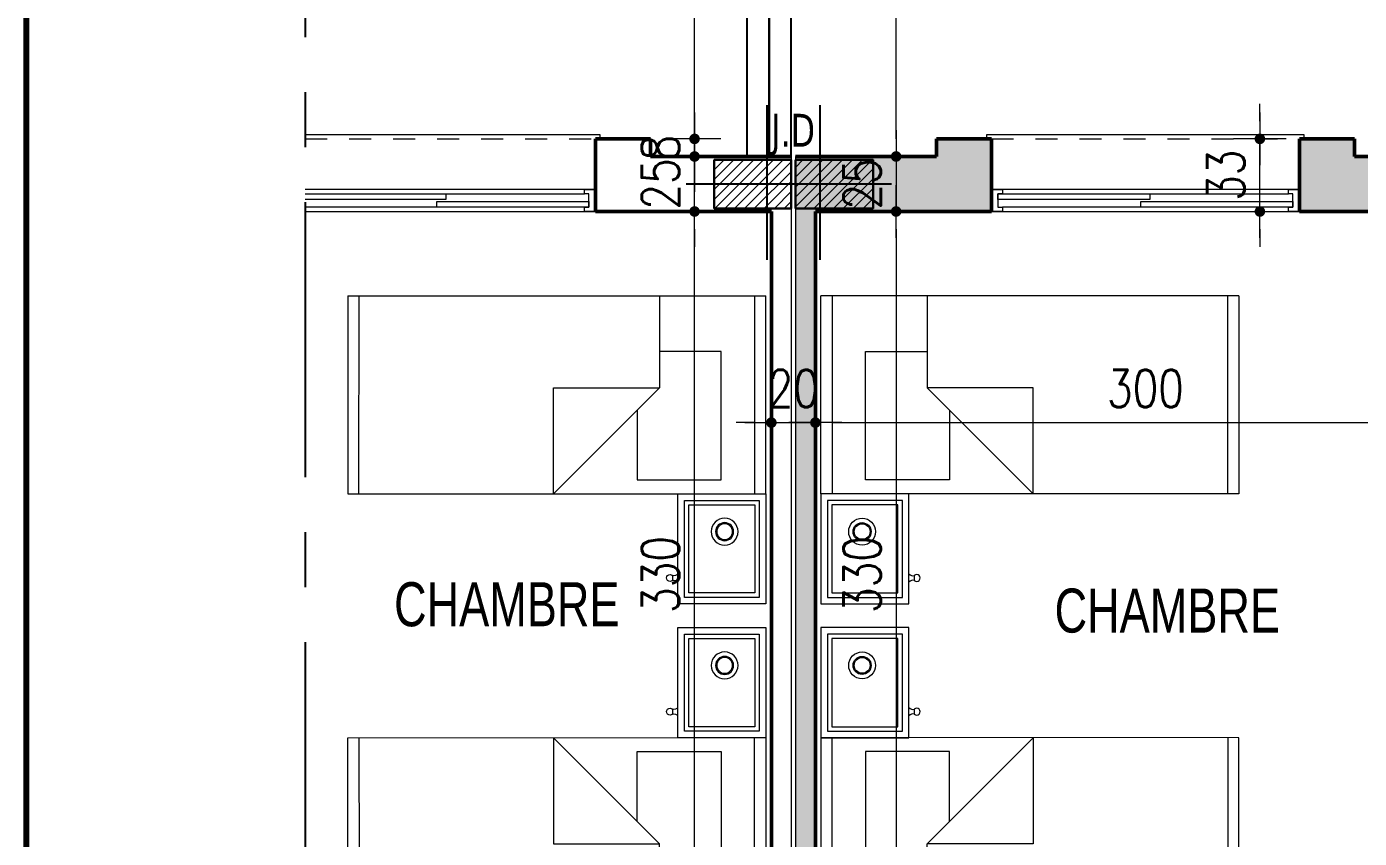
# Model space of a CAD drawing. Header units: millimetres. Extents: x 906 to 2589, y -1235 to -637.
# Drawn here: x 2543.18 to 2549.24, y -1213.81 to -1210.12 of the extents above; entities that cross this region are included whole.
import ezdxf

# ---------------------------------------------------------------- set-up
doc = ezdxf.new("R2010")
doc.units = ezdxf.units.MM
doc.linetypes.add('AXES', pattern=[2, 1.25, -0.25, 0.25, -0.25])
doc.linetypes.add('HIDDEN', pattern=[0.375, 0.25, -0.125])
doc.layers.get('DEFPOINTS').update_dxf_attribs({"color": 255, "lineweight": 13})
for name, color, linetype, lineweight in [('A-signe', 7, 'Continuous', 9), ('APPUITS', 7, 'Continuous', 18), ('AXE LIMITE', 1, 'AXES', 30), ('DIM.', 4, 'Continuous', 25), ('Extracteur cuisine 300m3', 7, 'Continuous', 20), ('interrompu', 7, 'HIDDEN', 15), ('MENUISERIE', 7, 'Continuous', 13), ('MEUBLE', 35, 'Continuous', 15), ('MUR 0.2', 7, 'Continuous', 20), ('MUR 0.25', 7, 'Continuous', 25), ('MUR 0.5', 7, 'Continuous', 50), ('mur 0.8', 7, 'Continuous', 80), ('POTEAUX ARCH', 7, 'Continuous', 30), ('POTEAUX HACHURE', 7, 'Continuous', 15), ('TEXTE', 7, 'Continuous', 20)]:
    doc.layers.add(name, color=color, linetype=linetype, lineweight=lineweight)
doc.layers.add('AXE', color=7, linetype='AXES')
doc.layers.add('TEINTE 6', color=181, linetype='Continuous')
doc.styles.add('atef', font='romans.shx', dxfattribs={"width": 0.8})
doc.styles.add('COTE', font='verdana.ttf', dxfattribs={"width": 0.7})
doc.styles.add('STYLE4', font='swisscl.ttf')
doc.dimstyles.new('COTEXT', dxfattribs={"dimscale": 0, "dimtxt": 0.17, "dimasz": 0.08, "dimexe": 0.015, "dimexo": 0.015, "dimgap": 0.07, "dimtad": 1, "dimdec": 0, "dimlfac": 100, "dimzin": 0, "dimdsep": 46, "dimtxsty": 'atef', "dimblk": 'SIG2', "dimcen": 0.15, "dimse1": 1, "dimse2": 1, "dimclrd": 256, "dimclre": 6, "dimclrt": 2, "dimadec": 0, "dimazin": 0, "dimtfac": 0.5, "dimtdec": 0, "dimtix": 1, "dimtmove": 2, "dimatfit": 1, "dimldrblk": 'SIG2', "dimfxl": 0.18, "dimtolj": 1, "dimtzin": 0, "dimlwd": 18, "dimarcsym": 0})
pattern_1 = [(45, (1524.19713, -320.848652), (-0.0224506403, 0.0224506403), [])]

# ---------------------------------------------------------------- blocks, each defined once
blk = doc.blocks.new('SIG2')
at = {"layer": 'A-signe'}
for p, q in [((0, 1.5), (0, 0.5)), ((-1.5, 0), (-0.5, 0)), ((-0.5, 0), (0.5, 0)), ((0, 0.5), (0, -0.5)), ((0.5, 0), (1.5, 0)), ((0, -0.5), (0, -1.5))]:
    blk.add_line(p, q, dxfattribs=at)
at = {"layer": 'A-signe', "const_width": 0.3}
blk.add_lwpolyline([(-0.15, 0, 1), (0.15, 0, 1)], format="xyb", close=True, dxfattribs=at)
blk = doc.blocks.new('*D1070')
at = {"layer": 'DEFPOINTS', "color": 0, "transparency": 16777216}
for p in [(2547.1127, -1210.714), (2547.1127, -1210.964), (2547.1299, -1210.964)]:
    blk.add_point(p, dxfattribs=at)
at = {"layer": 'DIM.', "lineweight": 18, "transparency": 16777216}
for p, q in [((2547.1299, -1210.634), (2547.1299, -1210.554)), ((2547.1299, -1210.714), (2547.1299, -1210.964)), ((2547.1299, -1211.044), (2547.1299, -1211.124))]:
    blk.add_line(p, q, dxfattribs=at)
at = {"layer": 'DIM.', "lineweight": 18, "transparency": 16777216, "xscale": 0.08, "yscale": 0.08, "zscale": 0.08}
for p, rotation in [((2547.1299, -1210.714), 270), ((2547.1299, -1210.964), 90)]:
    blk.add_blockref('SIG2', p, dxfattribs=dict(at, rotation=rotation))
at = {"layer": 'DIM.', "color": 2, "transparency": 16777216, "insert": (2546.9749, -1210.839), "char_height": 0.17, "attachment_point": 5, "rotation": 90, "style": 'atef'}
blk.add_mtext('\\A1;25', dxfattribs=at)
blk = doc.blocks.new('*D1071')
at = {"layer": 'DEFPOINTS', "color": 0, "transparency": 16777216}
for p in [(2547.1127, -1210.964), (2546.8931, -1214.264), (2547.1299, -1214.264)]:
    blk.add_point(p, dxfattribs=at)
at = {"layer": 'DIM.', "lineweight": 18, "transparency": 16777216}
blk.add_line((2547.1299, -1211.044), (2547.1299, -1214.184), dxfattribs=at)
at = {"layer": 'DIM.', "lineweight": 18, "transparency": 16777216, "xscale": 0.08, "yscale": 0.08, "zscale": 0.08}
for p, rotation in [((2547.1299, -1210.964), 90), ((2547.1299, -1214.264), 270)]:
    blk.add_blockref('SIG2', p, dxfattribs=dict(at, rotation=rotation))
at = {"layer": 'DIM.', "color": 2, "transparency": 16777216, "insert": (2546.9749, -1212.614), "char_height": 0.17, "attachment_point": 5, "rotation": 90, "style": 'atef'}
blk.add_mtext('\\A1;330', dxfattribs=at)
blk = doc.blocks.new('*D1200')
at = {"layer": 'DEFPOINTS', "color": 0, "transparency": 16777216}
for p in [(2546.7628, -1211.7149), (2546.5628, -1211.731), (2546.7628, -1211.9234)]:
    blk.add_point(p, dxfattribs=at)
at = {"layer": 'DIM.', "lineweight": 18, "transparency": 16777216}
for p, q in [((2546.4828, -1211.9234), (2546.4028, -1211.9234)), ((2546.5628, -1211.9234), (2546.7628, -1211.9234)), ((2546.8428, -1211.9234), (2546.9228, -1211.9234))]:
    blk.add_line(p, q, dxfattribs=at)
at = {"layer": 'DIM.', "lineweight": 18, "transparency": 16777216, "xscale": 0.08, "yscale": 0.08, "zscale": 0.08}
blk.add_blockref('SIG2', (2546.5628, -1211.9234), dxfattribs=at)
at = {"layer": 'DIM.', "lineweight": 18, "transparency": 16777216, "xscale": 0.08, "yscale": 0.08, "zscale": 0.08, "rotation": 180}
blk.add_blockref('SIG2', (2546.7628, -1211.9234), dxfattribs=at)
at = {"layer": 'DIM.', "color": 2, "transparency": 16777216, "insert": (2546.6628, -1211.7684), "char_height": 0.17, "attachment_point": 5, "style": 'atef'}
blk.add_mtext('\\A1;20', dxfattribs=at)
blk = doc.blocks.new('*D1201')
at = {"layer": 'DEFPOINTS', "color": 0, "transparency": 16777216}
for p in [(2546.7628, -1211.7149), (2549.7628, -1211.9234), (2549.7628, -1211.9234)]:
    blk.add_point(p, dxfattribs=at)
at = {"layer": 'DIM.', "lineweight": 18, "transparency": 16777216}
blk.add_line((2546.8428, -1211.9234), (2549.6828, -1211.9234), dxfattribs=at)
at = {"layer": 'DIM.', "lineweight": 18, "transparency": 16777216, "xscale": 0.08, "yscale": 0.08, "zscale": 0.08, "rotation": 180}
blk.add_blockref('SIG2', (2546.7628, -1211.9234), dxfattribs=at)
at = {"layer": 'DIM.', "lineweight": 18, "transparency": 16777216, "xscale": 0.08, "yscale": 0.08, "zscale": 0.08}
blk.add_blockref('SIG2', (2549.7628, -1211.9234), dxfattribs=at)
at = {"layer": 'DIM.', "color": 2, "transparency": 16777216, "insert": (2548.2628, -1211.7684), "char_height": 0.17, "attachment_point": 5, "style": 'atef'}
blk.add_mtext('\\A1;300', dxfattribs=at)
blk = doc.blocks.new('*D1241')
at = {"layer": 'DEFPOINTS', "color": 0, "transparency": 16777216}
for p in [(2546.0928, -1210.964), (2546.2137, -1210.964), (2546.5628, -1214.264)]:
    blk.add_point(p, dxfattribs=at)
at = {"layer": 'DIM.', "lineweight": 18, "transparency": 16777216}
blk.add_line((2546.2137, -1214.184), (2546.2137, -1211.044), dxfattribs=at)
at = {"layer": 'DIM.', "lineweight": 18, "transparency": 16777216, "xscale": 0.08, "yscale": 0.08, "zscale": 0.08}
for p, rotation in [((2546.2137, -1210.964), 90), ((2546.2137, -1214.264), 270)]:
    blk.add_blockref('SIG2', p, dxfattribs=dict(at, rotation=rotation))
at = {"layer": 'DIM.', "color": 2, "transparency": 16777216, "insert": (2546.0587, -1212.614), "char_height": 0.17, "attachment_point": 5, "rotation": 90, "style": 'atef'}
blk.add_mtext('\\A1;330', dxfattribs=at)
blk = doc.blocks.new('*D1242')
at = {"layer": 'DEFPOINTS', "color": 0, "transparency": 16777216}
for p in [(2546.0128, -1210.714), (2546.2137, -1210.714), (2546.0928, -1210.964)]:
    blk.add_point(p, dxfattribs=at)
at = {"layer": 'DIM.', "lineweight": 18, "transparency": 16777216}
for p, q in [((2546.2137, -1210.634), (2546.2137, -1210.554)), ((2546.2137, -1210.964), (2546.2137, -1210.714)), ((2546.2137, -1211.044), (2546.2137, -1211.124))]:
    blk.add_line(p, q, dxfattribs=at)
at = {"layer": 'DIM.', "lineweight": 18, "transparency": 16777216, "xscale": 0.08, "yscale": 0.08, "zscale": 0.08}
for p, rotation in [((2546.2137, -1210.714), 270), ((2546.2137, -1210.964), 90)]:
    blk.add_blockref('SIG2', p, dxfattribs=dict(at, rotation=rotation))
at = {"layer": 'DIM.', "color": 2, "transparency": 16777216, "insert": (2546.0587, -1210.839), "char_height": 0.17, "attachment_point": 5, "rotation": 90, "style": 'atef'}
blk.add_mtext('\\A1;25', dxfattribs=at)
blk = doc.blocks.new('*D1243')
at = {"layer": 'DEFPOINTS', "color": 0, "transparency": 16777216}
for p in [(2546.0128, -1210.634), (2546.2137, -1210.634), (2546.0128, -1210.714)]:
    blk.add_point(p, dxfattribs=at)
at = {"layer": 'DIM.', "lineweight": 18, "transparency": 16777216}
for p, q in [((2546.2137, -1210.554), (2546.2137, -1210.474)), ((2546.2137, -1210.714), (2546.2137, -1210.634)), ((2546.2137, -1210.794), (2546.2137, -1210.874))]:
    blk.add_line(p, q, dxfattribs=at)
at = {"layer": 'DIM.', "lineweight": 18, "transparency": 16777216, "xscale": 0.08, "yscale": 0.08, "zscale": 0.08}
for p, rotation in [((2546.2137, -1210.634), 270), ((2546.2137, -1210.714), 90)]:
    blk.add_blockref('SIG2', p, dxfattribs=dict(at, rotation=rotation))
at = {"layer": 'DIM.', "color": 2, "transparency": 16777216, "insert": (2546.0587, -1210.674), "char_height": 0.17, "attachment_point": 5, "rotation": 90, "style": 'atef'}
blk.add_mtext('\\A1;8', dxfattribs=at)
blk = doc.blocks.new('*D1244')
at = {"layer": 'DEFPOINTS', "color": 0, "transparency": 16777216}
for p in [(2548.7441, -1210.634), (2548.7835, -1210.634), (2548.7441, -1210.964)]:
    blk.add_point(p, dxfattribs=at)
at = {"layer": 'DIM.', "lineweight": 18, "transparency": 16777216}
for p, q in [((2548.7835, -1210.554), (2548.7835, -1210.474)), ((2548.7835, -1210.964), (2548.7835, -1210.634)), ((2548.7835, -1211.044), (2548.7835, -1211.124))]:
    blk.add_line(p, q, dxfattribs=at)
at = {"layer": 'DIM.', "lineweight": 18, "transparency": 16777216, "xscale": 0.08, "yscale": 0.08, "zscale": 0.08}
for p, rotation in [((2548.7835, -1210.634), 270), ((2548.7835, -1210.964), 90)]:
    blk.add_blockref('SIG2', p, dxfattribs=dict(at, rotation=rotation))
at = {"layer": 'DIM.', "color": 2, "transparency": 16777216, "insert": (2548.6285, -1210.799), "char_height": 0.17, "attachment_point": 5, "rotation": 90, "style": 'atef'}
blk.add_mtext('\\A1;33', dxfattribs=at)
blk = doc.blocks.new('A$C4AA77CC6')
at = {"linetype": 'ByBlock'}
for p, q in [((1.1226, 2.0646), (0, 0.5318)), ((1.8487, 1.5329), (1.1226, 2.0646)), ((1.0926, 2.0237), (1.8187, 1.4919)), ((1.8487, 1.5329), (0.7261, 0)), ((0.5703, 1.3105), (0.9596, 1.0253)), ((0.6745, 0.636), (0.5703, 1.3105)), ((0.9596, 1.0253), (0.6745, 0.636)), ((0.3964, 0.9656), (0.1713, 0.6582)), ((0.6526, 0.778), (0.3964, 0.9656)), ((0.1713, 0.6582), (0.6426, 0.313)), ((1.0112, 0.3894), (0.6745, 0.636)), ((0.7561, 0.041), (0.03, 0.5727)), ((0, 0.5318), (0.7261, 0)), ((0.6426, 0.313), (0.8077, 0.5384))]:
    blk.add_line(p, q, dxfattribs=at)
blk = doc.blocks.new('A$C209961D1')
at = {"linetype": 'ByBlock'}
for p, q in [((0.2363, 0.6181), (0, 0.2954)), ((0.6397, 0.3227), (0.2363, 0.6181)), ((0.2428, 0.5762), (0.0419, 0.3019)), ((0.2471, 0.5483), (0.0699, 0.3062)), ((0.5978, 0.3162), (0.2428, 0.5762)), ((0.5698, 0.3119), (0.2471, 0.5483)), ((0.5495, 0.419), (0.5679, 0.4056)), ((0.0699, 0.3062), (0.3926, 0.0699)), ((0.3926, 0.0699), (0.5698, 0.3119)), ((0.3969, 0.0419), (0.5978, 0.3162)), ((0.4034, 0), (0.6397, 0.3227)), ((0, 0.2954), (0.4034, 0)), ((0.0419, 0.3019), (0.3969, 0.0419))]:
    blk.add_line(p, q, dxfattribs=at)
for radius in [0.061, 0.041, 0.036]:
    blk.add_circle((0.2489, 0.3451), radius, dxfattribs=at)
for centre, radius, start, end in [((0.5651, 0.421), 0.0157, 280.33709, 187.22817), ((0.5289, 0.4255), 0.0216, 269.72365, 342.53508), ((0.5803, 0.3879), 0.0216, 125.03018, 197.84161)]:
    blk.add_arc(centre, radius, start, end, dxfattribs=at)
blk = doc.blocks.new('*D1062')
at = {"layer": 'DEFPOINTS', "color": 0, "transparency": 16777216}
for p in [(2546.2137, -1202.2879), (2546.4959, -1202.2879), (2546.4528, -1210.714)]:
    blk.add_point(p, dxfattribs=at)
at = {"layer": 'DIM.', "lineweight": 18, "transparency": 16777216}
blk.add_line((2546.2137, -1210.634), (2546.2137, -1202.3679), dxfattribs=at)
at = {"layer": 'DIM.', "lineweight": 18, "transparency": 16777216, "xscale": 0.08, "yscale": 0.08, "zscale": 0.08}
for p, rotation in [((2546.2137, -1202.2879), 90), ((2546.2137, -1210.714), 270)]:
    blk.add_blockref('SIG2', p, dxfattribs=dict(at, rotation=rotation))
at = {"layer": 'DIM.', "color": 2, "transparency": 16777216, "insert": (2546.0587, -1206.501), "char_height": 0.17, "attachment_point": 5, "rotation": 90, "style": 'atef'}
blk.add_mtext('\\A1;843', dxfattribs=at)
blk = doc.blocks.new('*D1183')
at = {"layer": 'DEFPOINTS', "color": 0, "transparency": 16777216}
for p in [(2546.5528, -1202.2882), (2547.1299, -1202.2882), (2547.3128, -1210.714)]:
    blk.add_point(p, dxfattribs=at)
at = {"layer": 'DIM.', "lineweight": 18, "transparency": 16777216}
blk.add_line((2547.1299, -1210.634), (2547.1299, -1202.3682), dxfattribs=at)
at = {"layer": 'DIM.', "lineweight": 18, "transparency": 16777216, "xscale": 0.08, "yscale": 0.08, "zscale": 0.08}
for p, rotation in [((2547.1299, -1202.2882), 90), ((2547.1299, -1210.714), 270)]:
    blk.add_blockref('SIG2', p, dxfattribs=dict(at, rotation=rotation))
at = {"layer": 'DIM.', "color": 2, "transparency": 16777216, "insert": (2546.9749, -1206.5011), "char_height": 0.17, "attachment_point": 5, "rotation": 90, "style": 'atef'}
blk.add_mtext('\\A1;843', dxfattribs=at)

msp = doc.modelspace()

# ---------------------------------------------------------------- hatches: boundary and pattern name
at = {"layer": 'POTEAUX HACHURE'}
h = msp.add_hatch(dxfattribs=at)
h.set_pattern_fill('ANSI31', color=256, scale=0.01)
h.set_pattern_definition(pattern_1)
h.paths.add_polyline_path([(2546.6528, -1210.9498), (2546.303, -1210.949), (2546.303, -1210.729), (2546.6528, -1210.7298)])
h = msp.add_hatch(dxfattribs=at)
h.set_pattern_fill('ANSI31', color=256, scale=0.01)
h.set_pattern_definition(pattern_1)
h.paths.add_polyline_path([(2546.6728, -1210.9498), (2547.0251, -1210.949), (2547.0251, -1210.729), (2546.6728, -1210.7298)])
at = {"layer": 'TEINTE 6'}
h = msp.add_hatch(color=256, dxfattribs=at)
h.dxf.hatch_style = 1
h.paths.add_polyline_path([(2547.5628, -1210.634), (2547.3128, -1210.634), (2547.3128, -1210.714), (2546.6728, -1210.714), (2546.6728, -1216.614), (2547.0628, -1216.614), (2547.0628, -1216.364), (2546.9078, -1216.364), (2546.9078, -1216.184), (2546.7628, -1216.184), (2546.7628, -1214.364), (2548.5628, -1214.364), (2548.5628, -1215.2631), (2548.6628, -1215.2631), (2548.6628, -1215.164), (2548.7689, -1215.164), (2548.7689, -1215.064), (2548.6628, -1215.064), (2548.6628, -1214.264), (2546.7628, -1214.264), (2546.7628, -1210.964), (2547.5628, -1210.964)])
h = msp.add_hatch(color=256, dxfattribs=at)
h.dxf.hatch_style = 1
h.paths.add_polyline_path([(2550.6628, -1210.634), (2550.4128, -1210.634), (2550.4128, -1210.714), (2549.2128, -1210.714), (2549.2128, -1210.634), (2548.9628, -1210.634), (2548.9628, -1210.964), (2549.7628, -1210.964), (2549.7628, -1215.064), (2549.6689, -1215.064), (2549.6689, -1215.164), (2549.9627, -1215.164), (2549.9627, -1215.064), (2549.8628, -1215.064), (2549.8628, -1210.964), (2550.6628, -1210.964)])

# ---------------------------------------------------------------- linework, layer by layer
at = {"layer": 'APPUITS'}
for points in [[(2544.4434, -1210.614), (2545.7828, -1210.614), (2545.7828, -1210.634)], [(2547.5428, -1210.634), (2547.5428, -1210.614), (2548.9828, -1210.614), (2548.9828, -1210.634)]]:
    msp.add_lwpolyline(points, dxfattribs=at)
at = {"layer": 'AXE'}
for p, q in [((2546.5428, -1210.4809), (2546.5428, -1211.1839)), ((2546.7828, -1210.4809), (2546.7828, -1211.1839)), ((2546.1749, -1210.839), (2546.8682, -1210.839)), ((2546.4149, -1210.839), (2547.1082, -1210.839))]:
    msp.add_line(p, q, dxfattribs=at)
msp.add_lwpolyline([(2544.4434, -1200.9216), (2544.4434, -1232.1906)], dxfattribs=at)
at = {"layer": 'AXE LIMITE', "ltscale": 0.6}
msp.add_line((2546.5528, -1210.7141), (2546.5528, -1202.2882), dxfattribs=at)
at = {"layer": 'interrompu', "ltscale": 0.2}
for p, q in [((2544.4434, -1210.634), (2545.7628, -1210.634)), ((2547.5628, -1210.634), (2548.9628, -1210.634))]:
    msp.add_line(p, q, dxfattribs=at)
at = {"layer": 'MENUISERIE', "color": 2, "linetype": 'Continuous'}
for p, q in [((2545.7628, -1210.864), (2544.4434, -1210.864)), ((2548.9628, -1210.864), (2547.5628, -1210.864)), ((2544.4434, -1210.884), (2545.7128, -1210.884)), ((2547.6128, -1210.884), (2548.9128, -1210.884)), ((2545.7128, -1210.944), (2544.4434, -1210.944)), ((2544.4434, -1210.964), (2545.7628, -1210.964)), ((2547.5628, -1210.964), (2548.9628, -1210.964)), ((2548.9128, -1210.944), (2547.6128, -1210.944))]:
    msp.add_line(p, q, dxfattribs=at)
at = {"layer": 'MENUISERIE', "color": 2, "linetype": 'Continuous', "extrusion": (0, 0, -1)}
for points in [[(-2545.7628, -1210.864), (-2545.7628, -1210.964), (-2545.7128, -1210.964), (-2545.7128, -1210.944), (-2545.7328, -1210.944), (-2545.7328, -1210.884), (-2545.7128, -1210.884), (-2545.7128, -1210.864), (-2545.7128, -1210.864)], [(-2547.5628, -1210.864), (-2547.6128, -1210.864), (-2547.6128, -1210.884), (-2547.5928, -1210.884), (-2547.5928, -1210.944), (-2547.6128, -1210.944), (-2547.6128, -1210.964), (-2547.5628, -1210.964), (-2547.5628, -1210.964)], [(-2548.9628, -1210.864), (-2548.9628, -1210.964), (-2548.9128, -1210.964), (-2548.9128, -1210.944), (-2548.9328, -1210.944), (-2548.9328, -1210.884), (-2548.9128, -1210.884), (-2548.9128, -1210.864), (-2548.9128, -1210.864)], [(-2545.7328, -1210.919), (-2545.7328, -1210.944), (-2545.0428, -1210.944), (-2545.0428, -1210.919), (-2545.0428, -1210.919)], [(-2548.2828, -1210.884), (-2548.2828, -1210.909), (-2547.5928, -1210.909), (-2547.5928, -1210.884), (-2547.5928, -1210.884)], [(-2548.9328, -1210.919), (-2548.9328, -1210.944), (-2548.2428, -1210.944), (-2548.2428, -1210.919), (-2548.2428, -1210.919)]]:
    msp.add_lwpolyline(points, close=True, dxfattribs=at)
msp.add_lwpolyline([(-2544.4434, -1210.884), (-2545.0828, -1210.884), (-2545.0828, -1210.909), (-2544.4434, -1210.909)], dxfattribs=at)
at = {"layer": 'MUR 0.2'}
for p, q in [((2546.6528, -1210.714), (2546.6528, -1216.614)), ((2546.6728, -1210.714), (2546.6728, -1216.614))]:
    msp.add_line(p, q, dxfattribs=at)
at = {"layer": 'MUR 0.25'}
for p, q in [((2546.4528, -1210.7147), (2546.4528, -1202.4939)), ((2546.6528, -1210.7147), (2546.6528, -1202.4949))]:
    msp.add_line(p, q, dxfattribs=at)
at = {"layer": 'MUR 0.5'}
for p, q in [((2546.0128, -1210.634), (2545.7628, -1210.634)), ((2545.7628, -1210.634), (2545.7628, -1210.964)), ((2546.0128, -1210.714), (2546.0128, -1210.634)), ((2547.5628, -1210.634), (2547.3128, -1210.634)), ((2547.3128, -1210.634), (2547.3128, -1210.714)), ((2547.5628, -1210.964), (2547.5628, -1210.634)), ((2549.2128, -1210.634), (2548.9628, -1210.634)), ((2548.9628, -1210.634), (2548.9628, -1210.964)), ((2549.2128, -1210.714), (2549.2128, -1210.634)), ((2546.0128, -1210.714), (2546.6528, -1210.714)), ((2547.3128, -1210.714), (2546.6728, -1210.714)), ((2546.6728, -1210.714), (2547.0624, -1210.714)), ((2549.2128, -1210.714), (2550.4128, -1210.714)), ((2545.7628, -1210.964), (2546.5628, -1210.964)), ((2546.5628, -1210.964), (2546.5628, -1214.264)), ((2546.7628, -1210.964), (2546.7628, -1214.264)), ((2546.7628, -1210.964), (2547.5628, -1210.964)), ((2548.9628, -1210.964), (2549.7628, -1210.964))]:
    msp.add_line(p, q, dxfattribs=at)
at = {"layer": 'mur 0.8'}
msp.add_lwpolyline([(2543.1775, -1200.9216), (2587.1775, -1200.9216), (2587.1775, -1234.882), (2543.1775, -1234.882)], close=True, dxfattribs=at)
at = {"layer": 'POTEAUX ARCH'}
for points in [[(2546.6528, -1210.9498), (2546.303, -1210.9498), (2546.303, -1210.7298), (2546.6528, -1210.7298)], [(2546.6728, -1210.9498), (2547.0251, -1210.9498), (2547.0251, -1210.7298), (2546.6728, -1210.7298)]]:
    msp.add_lwpolyline(points, close=True, dxfattribs=at)

# ---------------------------------------------------------------- block references
at = {"layer": 'MEUBLE'}
for name, p, rotation in [('A$C4AA77CC6', (2546.9665, -1211.9333), 126.2173682448366), ('A$C209961D1', (2546.5498, -1212.4221), 306.2173682448436), ('A$C4AA77CC6', (2546.3591, -1213.6694), 306.2173682448366), ('A$C209961D1', (2546.5498, -1213.0298), 306.2173682448436)]:
    msp.add_blockref(name, p, dxfattribs=dict(at, rotation=rotation))
at = {"layer": 'MEUBLE', "xscale": -1}
for name, p, rotation in [('A$C4AA77CC6', (2546.3591, -1211.9333), 233.7826317551634), ('A$C209961D1', (2546.7758, -1212.4221), 53.7826317551564), ('A$C4AA77CC6', (2546.9665, -1213.6694), 53.78263175516337), ('A$C209961D1', (2546.7758, -1213.0298), 53.7826317551564)]:
    msp.add_blockref(name, p, dxfattribs=dict(at, rotation=rotation))

# ---------------------------------------------------------------- texts
at = {"layer": 'Extracteur cuisine 300m3', "lineweight": 25, "style": 'COTE', "width": 0.7}
msp.add_text('J.D', height=0.15, dxfattribs=at).set_placement((2546.5621, -1210.67, 0))
at = {"layer": 'TEXTE', "style": 'STYLE4'}
for p in [(2544.8477, -1212.8488), (2547.8501, -1212.8775)]:
    msp.add_text('CHAMBRE', height=0.2, dxfattribs=at).set_placement(p)

# ---------------------------------------------------------------- dimensions: what is measured, and where the dimension line sits
at = {"layer": 'DIM.'}
for base, p1, p2, picture, middle in [((2546.2137, -1202.2879), (2546.4528, -1210.714), (2546.4959, -1202.2879), '*D1062', (2546.0587, -1206.501)), ((2547.1299, -1202.2882), (2547.3128, -1210.714), (2546.5528, -1202.2882), '*D1183', (2546.9749, -1206.5011)), ((2546.2137, -1210.634), (2546.0128, -1210.714), (2546.0128, -1210.634), '*D1243', (2546.0587, -1210.674)), ((2548.7835, -1210.634), (2548.7441, -1210.964), (2548.7441, -1210.634), '*D1244', (2548.6285, -1210.799)), ((2546.2137, -1210.714), (2546.0928, -1210.964), (2546.0128, -1210.714), '*D1242', (2546.0587, -1210.839)), ((2547.1299, -1210.964), (2547.1127, -1210.714), (2547.1127, -1210.964), '*D1070', (2546.9749, -1210.839)), ((2546.2137, -1210.964), (2546.5628, -1214.264), (2546.0928, -1210.964), '*D1241', (2546.0587, -1212.614)), ((2547.1299, -1214.264), (2547.1127, -1210.964), (2546.8931, -1214.264), '*D1071', (2546.9749, -1212.614))]:
    dim = msp.add_linear_dim(base=base, p1=p1, p2=p2, angle=90, dimstyle='COTEXT', override={"dimscale": 1}, dxfattribs=at)
    dim.commit()
    dim.dimension.update_dxf_attribs({"geometry": picture, "text_midpoint": middle})
at = {"layer": 'DIM.', "color": 1}
for base, p1, p2, picture, middle in [((2546.7628, -1211.9234), (2546.5628, -1211.731), (2546.7628, -1211.7149), '*D1200', (2546.6628, -1211.7684)), ((2549.7628, -1211.9234), (2546.7628, -1211.7149), (2549.7628, -1211.9234), '*D1201', (2548.2628, -1211.7684))]:
    dim = msp.add_linear_dim(base=base, p1=p1, p2=p2, dimstyle='COTEXT', override={"dimscale": 1}, dxfattribs=at)
    dim.commit()
    dim.dimension.update_dxf_attribs({"geometry": picture, "text_midpoint": middle})

doc.saveas('drawing.dxf')
